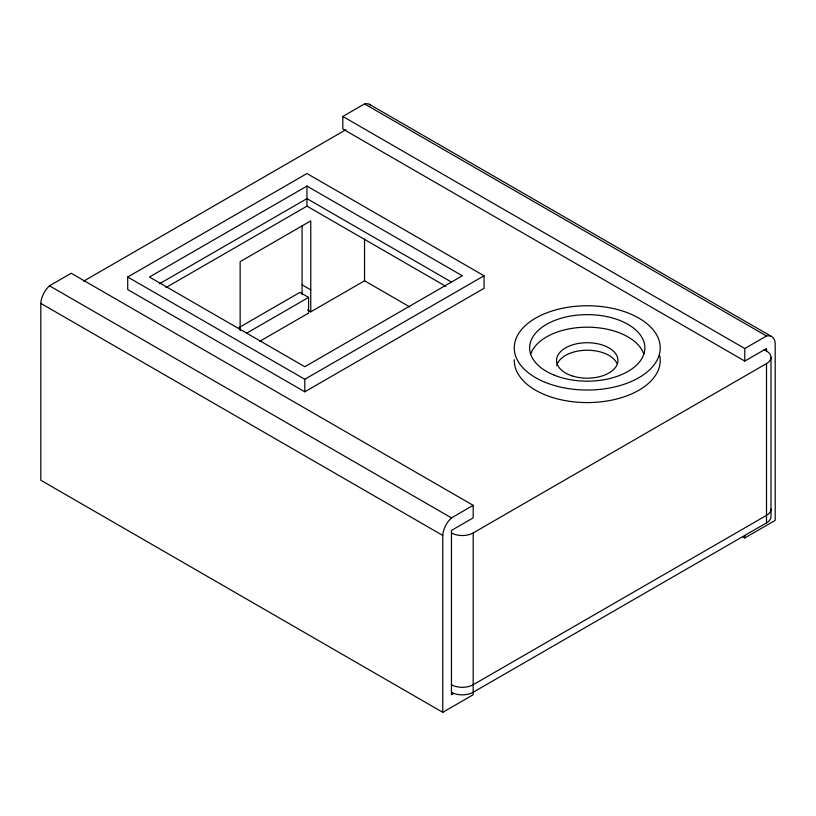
<?xml version="1.0" encoding="UTF-8"?>
<svg xmlns="http://www.w3.org/2000/svg" width="816" height="816" viewBox="0 0 816 816"><rect width="100%" height="100%" fill="white"/><g stroke="black" fill="none" stroke-linecap="round" stroke-linejoin="round"><path stroke-width="1.22" d="M764.306 349.768L766.51 351.033A15.361 8.874 0 0 1 766.51 363.579L473.188 532.93L473.188 694.763L442.762 712.317L40.8 480.247L40.8 303.368A17.289 9.976 -60 0 1 49.49 285.804L71.216 273.258L473.188 505.339L473.188 517.874L451.452 530.42L451.452 694.753L453.625 693.508M766.51 351.074L766.51 348.524L744.784 361.07L342.812 128.999L342.812 116.453L364.548 103.907A17.289 9.976 -60 0 1 370.586 105.131M83.66 281.132L345.964 129.693M127.714 277.022L306.969 173.533L484.051 275.767L484.051 288.313L304.796 391.802L127.714 289.568L127.714 277.022L304.796 379.267L484.051 275.767M306.969 186.079L149.44 277.022L304.796 366.721L462.315 275.767L306.969 186.079L306.969 206.152L165.964 287.558M159.355 283.846L306.969 198.625L451.299 281.959M239.068 327.522L299.9 292.393L308.591 297.412L308.591 313.089L259.712 341.323M246.667 333.163L308.591 297.412M307.51 309.958L310.763 311.834L364.548 280.796L409.703 306.867M442.762 712.317L442.762 535.439A17.289 9.976 -60 0 1 451.452 517.874L473.188 505.339M342.812 116.453L744.784 348.524L766.51 335.988A17.289 9.976 -60 0 1 775.2 343.516L775.2 520.394L744.784 537.948L742.58 536.683M771.008 357.306L771.008 516.63A15.361 8.874 0 0 1 766.51 522.903L473.188 692.254A15.361 8.874 0 0 1 451.452 692.254M369.322 104.295L771.293 336.365M364.548 103.907L766.51 335.988M306.969 206.152L445.791 286.304M302.073 284.866L310.763 289.884M49.49 285.804L451.452 517.874M40.8 303.368L442.762 535.439M766.51 363.579L766.51 522.903M744.784 348.524L744.784 361.07M744.784 535.439L744.784 537.948M364.548 239.027L364.548 280.796M310.763 311.834L310.763 220.891L240.149 261.661L240.149 330.653M304.796 379.267L304.796 391.802M302.073 225.91L302.073 294.627M451.452 684.726A15.361 8.874 0 0 0 473.188 684.726L766.51 515.375A15.361 8.874 0 0 0 771.008 509.102M473.188 532.93A15.361 8.874 0 0 1 451.452 532.93M556.787 365.66A30.733 17.738 0 0 1 585.245 350.268A30.733 17.738 0 0 1 616.937 363.385M530.696 354.103A57.61 33.262 0 0 1 587.255 327.185A57.61 33.262 0 0 1 643.814 354.103M659.807 355.898A72.981 42.136 0 0 1 590.56 402.533A72.981 42.136 0 0 1 514.284 359.713M571.894 375.809A30.733 17.738 0 0 0 617.977 360.448A30.733 17.738 0 0 0 571.894 345.086A30.733 17.738 0 0 0 571.894 375.809M554.207 375.146A57.61 33.262 0 0 0 644.65 350.798A57.61 33.262 0 0 0 562.907 317.75A57.61 33.262 0 0 0 554.207 375.146M545.394 382.418A72.981 42.136 0 0 0 659.95 351.574A72.981 42.136 0 0 0 556.41 309.713A72.981 42.136 0 0 0 545.394 382.418"/></g></svg>
